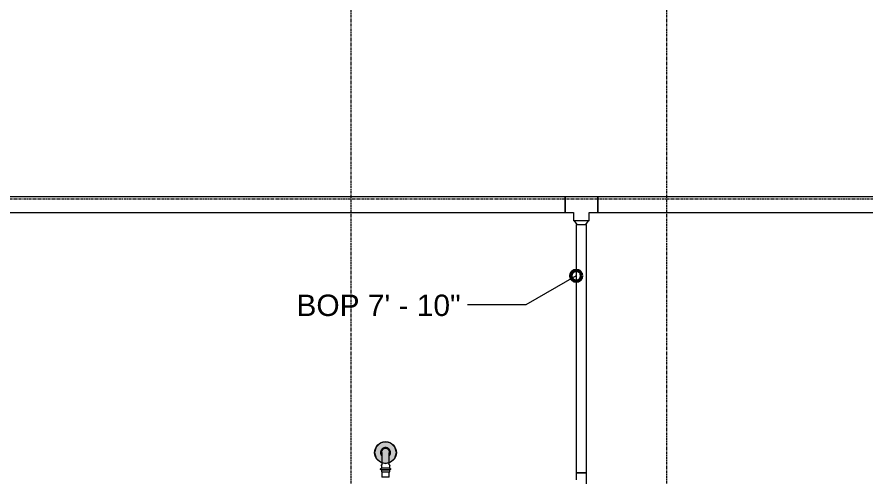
# Model space of a CAD drawing. Header units: inches. Extents: x -3679 to 241, y -496 to 1784.
# Drawn here: x -2072.4 to -1916.3, y 221.9 to 306.5 of the extents above; entities that cross this region are included whole.
import ezdxf

# ---------------------------------------------------------------- set-up
doc = ezdxf.new("R2010")
doc.units = ezdxf.units.IN
doc.header["$MEASUREMENT"] = 0
doc.linetypes.add('Grid Line', pattern=[0.875, 0.5, -0.125, 0.125, -0.125])
for name, color, linetype, lineweight in [('A-ANNO-NOTE', 250, 'Continuous', 9), ('G-ANNO-DIMS', 251, 'Continuous', 9), ('P-PIPE', 1, 'Continuous', 9), ('P-PIPE-CNTR', 1, 'Continuous', 9), ('S-GRID', 8, 'Continuous', 9)]:
    doc.layers.add(name, color=color, linetype=linetype, lineweight=lineweight)
doc.styles.add('Arial', font='arial.ttf', dxfattribs={"height": 3.934132})

# ---------------------------------------------------------------- blocks, each defined once
blk = doc.blocks.new('Victaulic-VicPress316-Elbow 90-45deg Style P568_P571 - Standard-V2-SECOND LEVEL')
at = {"layer": 'P-PIPE'}
for p, q in [((-3203.7, 731.1), (-3203.7, 730.2)), ((-3202.39, 730.21), (-3202.39, 731.1)), ((-3203.81, 730.05), (-3203.81, 729.6)), ((-3203.05, 729.6), (-3203.81, 729.6)), ((-3203.81, 729.31), (-3203.81, 728.97)), ((-3203.05, 729.31), (-3203.81, 729.31)), ((-3203.81, 728.97), (-3203.05, 728.97)), ((-3202.28, 729.6), (-3203.05, 729.6)), ((-3202.28, 729.31), (-3203.05, 729.31)), ((-3203.05, 728.97), (-3202.28, 728.97)), ((-3202.28, 729.6), (-3202.28, 730.05)), ((-3202.28, 728.97), (-3202.28, 729.31))]:
    blk.add_line(p, q, dxfattribs=at)
at = {"layer": 'P-PIPE', "flags": 128}
for points in [[(-3203.05, 733.4), (-3203.08, 733.4), (-3203.12, 733.4), (-3203.16, 733.4), (-3203.19, 733.39), (-3203.23, 733.38), (-3203.26, 733.38), (-3203.3, 733.37), (-3203.33, 733.36), (-3203.37, 733.34), (-3203.4, 733.33), (-3203.43, 733.32), (-3203.47, 733.3), (-3203.5, 733.28), (-3203.53, 733.26), (-3203.56, 733.24), (-3203.59, 733.22), (-3203.62, 733.2), (-3203.65, 733.18), (-3203.67, 733.15), (-3203.7, 733.13), (-3203.73, 733.1), (-3203.75, 733.07), (-3203.77, 733.04), (-3203.79, 733.01), (-3203.81, 732.98), (-3203.83, 732.95), (-3203.85, 732.92), (-3203.87, 732.89), (-3203.88, 732.85), (-3203.9, 732.82), (-3203.91, 732.79), (-3203.92, 732.75), (-3203.93, 732.72), (-3203.94, 732.68), (-3203.94, 732.65), (-3203.95, 732.61), (-3203.95, 732.57), (-3203.96, 732.54), (-3203.96, 732.5), (-3203.96, 732.46), (-3203.96, 732.43), (-3203.95, 732.39), (-3203.95, 732.35), (-3203.94, 732.32), (-3203.93, 732.28), (-3203.93, 732.25), (-3203.91, 732.21), (-3203.9, 732.18), (-3203.89, 732.14), (-3203.88, 732.11), (-3203.86, 732.08), (-3203.84, 732.05), (-3203.82, 732.01), (-3203.8, 731.98), (-3203.78, 731.95), (-3203.76, 731.92), (-3203.74, 731.9), (-3203.71, 731.87)], [(-3202.39, 731.86), (-3202.37, 731.88), (-3202.34, 731.91), (-3202.32, 731.94), (-3202.3, 731.97), (-3202.28, 732), (-3202.26, 732.03), (-3202.24, 732.06), (-3202.23, 732.09), (-3202.21, 732.13), (-3202.2, 732.16), (-3202.18, 732.19), (-3202.17, 732.23), (-3202.16, 732.26), (-3202.15, 732.3), (-3202.15, 732.33), (-3202.14, 732.37), (-3202.14, 732.41), (-3202.14, 732.44), (-3202.13, 732.48), (-3202.13, 732.52), (-3202.14, 732.55), (-3202.14, 732.59), (-3202.14, 732.63), (-3202.15, 732.66), (-3202.16, 732.7), (-3202.17, 732.73), (-3202.18, 732.77), (-3202.19, 732.8), (-3202.2, 732.84), (-3202.22, 732.87), (-3202.23, 732.9), (-3202.25, 732.93), (-3202.27, 732.97), (-3202.29, 733), (-3202.31, 733.03), (-3202.33, 733.06), (-3202.35, 733.08), (-3202.38, 733.11), (-3202.4, 733.14), (-3202.43, 733.16), (-3202.46, 733.19), (-3202.49, 733.21), (-3202.51, 733.23), (-3202.55, 733.25), (-3202.58, 733.27), (-3202.61, 733.29), (-3202.64, 733.31), (-3202.67, 733.32), (-3202.71, 733.34), (-3202.74, 733.35), (-3202.78, 733.36), (-3202.81, 733.37), (-3202.85, 733.38), (-3202.88, 733.39), (-3202.92, 733.39), (-3202.95, 733.4), (-3202.99, 733.4), (-3203.03, 733.4), (-3203.05, 733.4)], [(-3203.05, 733.26), (-3203.08, 733.26), (-3203.11, 733.25), (-3203.14, 733.25), (-3203.17, 733.25), (-3203.2, 733.24), (-3203.23, 733.23), (-3203.26, 733.23), (-3203.29, 733.22), (-3203.32, 733.21), (-3203.34, 733.2), (-3203.37, 733.18), (-3203.4, 733.17), (-3203.43, 733.16), (-3203.45, 733.14), (-3203.48, 733.12), (-3203.5, 733.1), (-3203.53, 733.09), (-3203.55, 733.07), (-3203.57, 733.05), (-3203.6, 733.02), (-3203.62, 733), (-3203.64, 732.98), (-3203.66, 732.95), (-3203.67, 732.93), (-3203.69, 732.9), (-3203.71, 732.88), (-3203.72, 732.85), (-3203.74, 732.82), (-3203.75, 732.8), (-3203.76, 732.77), (-3203.77, 732.74), (-3203.78, 732.71), (-3203.79, 732.68), (-3203.8, 732.65), (-3203.8, 732.62), (-3203.81, 732.59), (-3203.81, 732.56), (-3203.81, 732.53), (-3203.81, 732.5), (-3203.81, 732.47), (-3203.81, 732.44), (-3203.81, 732.41), (-3203.8, 732.38), (-3203.8, 732.35), (-3203.79, 732.32), (-3203.78, 732.29), (-3203.78, 732.26), (-3203.77, 732.23), (-3203.76, 732.2), (-3203.74, 732.17), (-3203.73, 732.14), (-3203.72, 732.12), (-3203.7, 732.1)], [(-3203.7, 732.49), (-3203.7, 732.49), (-3203.7, 732.49), (-3203.7, 732.48), (-3203.7, 732.47), (-3203.7, 732.46), (-3203.7, 732.45), (-3203.7, 732.44), (-3203.7, 732.42), (-3203.7, 732.4), (-3203.7, 732.38), (-3203.7, 732.36), (-3203.7, 732.33), (-3203.7, 732.31), (-3203.7, 732.28), (-3203.7, 732.25), (-3203.7, 732.21), (-3203.7, 732.18), (-3203.7, 732.14), (-3203.7, 732.11), (-3203.7, 732.07), (-3203.7, 732.03), (-3203.7, 731.98), (-3203.7, 731.94), (-3203.7, 731.9), (-3203.7, 731.85), (-3203.7, 731.8), (-3203.7, 731.75), (-3203.7, 731.7), (-3203.7, 731.65), (-3203.7, 731.6), (-3203.7, 731.55), (-3203.7, 731.5), (-3203.7, 731.44), (-3203.7, 731.39), (-3203.7, 731.33), (-3203.7, 731.28), (-3203.7, 731.22), (-3203.7, 731.17), (-3203.7, 731.11), (-3203.7, 731.1)], [(-3202.39, 732.1), (-3202.37, 732.13), (-3202.36, 732.16), (-3202.34, 732.18), (-3202.33, 732.21), (-3202.32, 732.24), (-3202.31, 732.27), (-3202.3, 732.3), (-3202.3, 732.33), (-3202.29, 732.36), (-3202.29, 732.39), (-3202.28, 732.42), (-3202.28, 732.45), (-3202.28, 732.48), (-3202.28, 732.51), (-3202.28, 732.54), (-3202.28, 732.57), (-3202.29, 732.6), (-3202.29, 732.63), (-3202.3, 732.66), (-3202.31, 732.69), (-3202.32, 732.72), (-3202.33, 732.75), (-3202.34, 732.78), (-3202.35, 732.81), (-3202.36, 732.84), (-3202.38, 732.86), (-3202.39, 732.89), (-3202.41, 732.92), (-3202.43, 732.94), (-3202.44, 732.97), (-3202.46, 732.99), (-3202.48, 733.01), (-3202.51, 733.03), (-3202.53, 733.06), (-3202.55, 733.08), (-3202.58, 733.09), (-3202.6, 733.11), (-3202.62, 733.13), (-3202.65, 733.15), (-3202.68, 733.16), (-3202.7, 733.18), (-3202.73, 733.19), (-3202.76, 733.2), (-3202.79, 733.21), (-3202.82, 733.22), (-3202.85, 733.23), (-3202.88, 733.24), (-3202.91, 733.24), (-3202.94, 733.25), (-3202.97, 733.25), (-3203, 733.26), (-3203.03, 733.26), (-3203.05, 733.26)], [(-3202.39, 731.1), (-3202.39, 731.15), (-3202.39, 731.21), (-3202.39, 731.26), (-3202.39, 731.32), (-3202.39, 731.37), (-3202.39, 731.43), (-3202.39, 731.48), (-3202.39, 731.54), (-3202.39, 731.59), (-3202.39, 731.64), (-3202.39, 731.69), (-3202.39, 731.74), (-3202.39, 731.79), (-3202.39, 731.84), (-3202.39, 731.88), (-3202.39, 731.93), (-3202.39, 731.97), (-3202.39, 732.02), (-3202.39, 732.06), (-3202.39, 732.1), (-3202.39, 732.13), (-3202.39, 732.17), (-3202.39, 732.21), (-3202.39, 732.24), (-3202.39, 732.27), (-3202.39, 732.3), (-3202.39, 732.33), (-3202.39, 732.35), (-3202.39, 732.37), (-3202.39, 732.4), (-3202.39, 732.41), (-3202.39, 732.43), (-3202.39, 732.45), (-3202.39, 732.46), (-3202.39, 732.47), (-3202.39, 732.48), (-3202.39, 732.48), (-3202.39, 732.49), (-3202.39, 732.49), (-3202.39, 732.49)], [(-3203.81, 730.05), (-3203.81, 730.06), (-3203.81, 730.07), (-3203.81, 730.08), (-3203.81, 730.09), (-3203.81, 730.11), (-3203.8, 730.12), (-3203.8, 730.13), (-3203.8, 730.14), (-3203.8, 730.15), (-3203.79, 730.16), (-3203.79, 730.17), (-3203.78, 730.18), (-3203.78, 730.19), (-3203.77, 730.2), (-3203.76, 730.2), (-3203.76, 730.21), (-3203.75, 730.22), (-3203.74, 730.23), (-3203.74, 730.24), (-3203.73, 730.25), (-3203.72, 730.25), (-3203.71, 730.26), (-3203.71, 730.27), (-3203.7, 730.27)], [(-3202.39, 730.27), (-3202.38, 730.26), (-3202.37, 730.26), (-3202.36, 730.25), (-3202.36, 730.24), (-3202.35, 730.23), (-3202.34, 730.22), (-3202.33, 730.22), (-3202.33, 730.21), (-3202.32, 730.2), (-3202.32, 730.19), (-3202.31, 730.18), (-3202.31, 730.17), (-3202.3, 730.16), (-3202.3, 730.15), (-3202.29, 730.14), (-3202.29, 730.13), (-3202.29, 730.12), (-3202.29, 730.11), (-3202.28, 730.1), (-3202.28, 730.09), (-3202.28, 730.07), (-3202.28, 730.06), (-3202.28, 730.05), (-3202.28, 730.05)], [(-3203.81, 729.31), (-3203.82, 729.31), (-3203.82, 729.31), (-3203.83, 729.31), (-3203.84, 729.31), (-3203.84, 729.31), (-3203.85, 729.31), (-3203.85, 729.31), (-3203.86, 729.32), (-3203.86, 729.32), (-3203.87, 729.32), (-3203.87, 729.32), (-3203.88, 729.32), (-3203.88, 729.33), (-3203.89, 729.33), (-3203.89, 729.33), (-3203.9, 729.34), (-3203.9, 729.34), (-3203.91, 729.34), (-3203.91, 729.35), (-3203.92, 729.35), (-3203.92, 729.36), (-3203.92, 729.36), (-3203.93, 729.37), (-3203.93, 729.37), (-3203.93, 729.38), (-3203.94, 729.38), (-3203.94, 729.39), (-3203.94, 729.39), (-3203.95, 729.4), (-3203.95, 729.4), (-3203.95, 729.41), (-3203.95, 729.41), (-3203.95, 729.42), (-3203.95, 729.42), (-3203.96, 729.43), (-3203.96, 729.44), (-3203.96, 729.44), (-3203.96, 729.45), (-3203.96, 729.45), (-3203.96, 729.46), (-3203.96, 729.46), (-3203.96, 729.47), (-3203.96, 729.48), (-3203.96, 729.48), (-3203.95, 729.49), (-3203.95, 729.49), (-3203.95, 729.5), (-3203.95, 729.5), (-3203.95, 729.51), (-3203.94, 729.51), (-3203.94, 729.52), (-3203.94, 729.52), (-3203.94, 729.53), (-3203.93, 729.53), (-3203.93, 729.54), (-3203.93, 729.54), (-3203.92, 729.55), (-3203.92, 729.55), (-3203.92, 729.56), (-3203.91, 729.56), (-3203.91, 729.57), (-3203.9, 729.57), (-3203.9, 729.57), (-3203.89, 729.58), (-3203.89, 729.58), (-3203.88, 729.58), (-3203.88, 729.58), (-3203.87, 729.59), (-3203.87, 729.59), (-3203.86, 729.59), (-3203.86, 729.59), (-3203.85, 729.59), (-3203.84, 729.6), (-3203.84, 729.6), (-3203.83, 729.6), (-3203.83, 729.6), (-3203.82, 729.6), (-3203.82, 729.6), (-3203.81, 729.6)], [(-3203.05, 729.6), (-3203.08, 729.6), (-3203.11, 729.6), (-3203.14, 729.6), (-3203.17, 729.6), (-3203.2, 729.6), (-3203.23, 729.6), (-3203.26, 729.6), (-3203.29, 729.6), (-3203.32, 729.6), (-3203.34, 729.6), (-3203.37, 729.6), (-3203.4, 729.6), (-3203.43, 729.6), (-3203.45, 729.6), (-3203.48, 729.6), (-3203.5, 729.6), (-3203.53, 729.6), (-3203.55, 729.6), (-3203.57, 729.6), (-3203.6, 729.6), (-3203.62, 729.6), (-3203.64, 729.6), (-3203.66, 729.6), (-3203.67, 729.6), (-3203.69, 729.6), (-3203.71, 729.6), (-3203.72, 729.6), (-3203.74, 729.6), (-3203.75, 729.6), (-3203.76, 729.6), (-3203.77, 729.6), (-3203.78, 729.6), (-3203.79, 729.6), (-3203.8, 729.6), (-3203.8, 729.6), (-3203.81, 729.6), (-3203.81, 729.6), (-3203.81, 729.6), (-3203.81, 729.6), (-3203.81, 729.6)], [(-3203.81, 729.6), (-3203.81, 729.6), (-3203.81, 729.6), (-3203.81, 729.6), (-3203.8, 729.6), (-3203.8, 729.6), (-3203.79, 729.6), (-3203.78, 729.6), (-3203.77, 729.6)], [(-3203.77, 729.31), (-3203.78, 729.31), (-3203.79, 729.31), (-3203.8, 729.31), (-3203.8, 729.31), (-3203.81, 729.31), (-3203.81, 729.31), (-3203.81, 729.31), (-3203.81, 729.31), (-3203.81, 729.31)], [(-3203.81, 729.31), (-3203.81, 729.31), (-3203.81, 729.31), (-3203.81, 729.31), (-3203.8, 729.31), (-3203.8, 729.31), (-3203.79, 729.31), (-3203.78, 729.31), (-3203.77, 729.31), (-3203.76, 729.31), (-3203.75, 729.31), (-3203.74, 729.31), (-3203.73, 729.31), (-3203.71, 729.31), (-3203.7, 729.31), (-3203.68, 729.31), (-3203.66, 729.31), (-3203.64, 729.31), (-3203.62, 729.31), (-3203.6, 729.31), (-3203.58, 729.31), (-3203.56, 729.31), (-3203.53, 729.31), (-3203.51, 729.31), (-3203.49, 729.31), (-3203.46, 729.31), (-3203.43, 729.31), (-3203.41, 729.31), (-3203.38, 729.31), (-3203.35, 729.31), (-3203.32, 729.31), (-3203.29, 729.31), (-3203.27, 729.31), (-3203.24, 729.31), (-3203.21, 729.31), (-3203.18, 729.31), (-3203.15, 729.31), (-3203.12, 729.31), (-3203.08, 729.31), (-3203.05, 729.31), (-3203.05, 729.31)], [(-3202.28, 729.6), (-3202.28, 729.6), (-3202.28, 729.6), (-3202.29, 729.6), (-3202.29, 729.6), (-3202.29, 729.6), (-3202.3, 729.6), (-3202.31, 729.6), (-3202.32, 729.6), (-3202.33, 729.6), (-3202.34, 729.6), (-3202.35, 729.6), (-3202.37, 729.6), (-3202.38, 729.6), (-3202.4, 729.6), (-3202.41, 729.6), (-3202.43, 729.6), (-3202.45, 729.6), (-3202.47, 729.6), (-3202.49, 729.6), (-3202.51, 729.6), (-3202.53, 729.6), (-3202.56, 729.6), (-3202.58, 729.6), (-3202.61, 729.6), (-3202.63, 729.6), (-3202.66, 729.6), (-3202.68, 729.6), (-3202.71, 729.6), (-3202.74, 729.6), (-3202.77, 729.6), (-3202.8, 729.6), (-3202.83, 729.6), (-3202.86, 729.6), (-3202.89, 729.6), (-3202.92, 729.6), (-3202.95, 729.6), (-3202.98, 729.6), (-3203.01, 729.6), (-3203.04, 729.6), (-3203.05, 729.6)], [(-3203.05, 729.31), (-3203.02, 729.31), (-3202.98, 729.31), (-3202.95, 729.31), (-3202.92, 729.31), (-3202.89, 729.31), (-3202.86, 729.31), (-3202.83, 729.31), (-3202.8, 729.31), (-3202.78, 729.31), (-3202.75, 729.31), (-3202.72, 729.31), (-3202.69, 729.31), (-3202.67, 729.31), (-3202.64, 729.31), (-3202.61, 729.31), (-3202.59, 729.31), (-3202.56, 729.31), (-3202.54, 729.31), (-3202.52, 729.31), (-3202.5, 729.31), (-3202.48, 729.31), (-3202.46, 729.31), (-3202.44, 729.31), (-3202.42, 729.31), (-3202.4, 729.31), (-3202.39, 729.31), (-3202.37, 729.31), (-3202.36, 729.31), (-3202.34, 729.31), (-3202.33, 729.31), (-3202.32, 729.31), (-3202.31, 729.31), (-3202.3, 729.31), (-3202.3, 729.31), (-3202.29, 729.31), (-3202.29, 729.31), (-3202.28, 729.31), (-3202.28, 729.31), (-3202.28, 729.31), (-3202.28, 729.31)], [(-3202.32, 729.6), (-3202.31, 729.6), (-3202.3, 729.6), (-3202.3, 729.6), (-3202.29, 729.6), (-3202.29, 729.6), (-3202.28, 729.6), (-3202.28, 729.6), (-3202.28, 729.6), (-3202.28, 729.6)], [(-3202.28, 729.31), (-3202.28, 729.31), (-3202.28, 729.31), (-3202.29, 729.31), (-3202.29, 729.31), (-3202.29, 729.31), (-3202.3, 729.31), (-3202.31, 729.31), (-3202.32, 729.31)], [(-3202.28, 729.6), (-3202.27, 729.6), (-3202.27, 729.6), (-3202.26, 729.6), (-3202.26, 729.6), (-3202.25, 729.6), (-3202.24, 729.6), (-3202.24, 729.59), (-3202.23, 729.59), (-3202.23, 729.59), (-3202.22, 729.59), (-3202.22, 729.59), (-3202.21, 729.58), (-3202.21, 729.58), (-3202.2, 729.58), (-3202.2, 729.57), (-3202.19, 729.57), (-3202.19, 729.57), (-3202.18, 729.56), (-3202.18, 729.56), (-3202.18, 729.56), (-3202.17, 729.55), (-3202.17, 729.55), (-3202.16, 729.54), (-3202.16, 729.54), (-3202.16, 729.53), (-3202.15, 729.53), (-3202.15, 729.52), (-3202.15, 729.52), (-3202.15, 729.51), (-3202.14, 729.51), (-3202.14, 729.5), (-3202.14, 729.5), (-3202.14, 729.49), (-3202.14, 729.48), (-3202.14, 729.48), (-3202.14, 729.47), (-3202.13, 729.47), (-3202.13, 729.46), (-3202.13, 729.46), (-3202.13, 729.45), (-3202.13, 729.44), (-3202.13, 729.44), (-3202.14, 729.43), (-3202.14, 729.43), (-3202.14, 729.42), (-3202.14, 729.42), (-3202.14, 729.41), (-3202.14, 729.4), (-3202.14, 729.4), (-3202.15, 729.39), (-3202.15, 729.39), (-3202.15, 729.38), (-3202.16, 729.38), (-3202.16, 729.37), (-3202.16, 729.37), (-3202.17, 729.36), (-3202.17, 729.36), (-3202.17, 729.35), (-3202.18, 729.35), (-3202.18, 729.35), (-3202.19, 729.34), (-3202.19, 729.34), (-3202.19, 729.34), (-3202.2, 729.33), (-3202.2, 729.33), (-3202.21, 729.33), (-3202.21, 729.32), (-3202.22, 729.32), (-3202.23, 729.32), (-3202.23, 729.32), (-3202.24, 729.32), (-3202.24, 729.31), (-3202.25, 729.31), (-3202.25, 729.31), (-3202.26, 729.31), (-3202.26, 729.31), (-3202.27, 729.31), (-3202.28, 729.31), (-3202.28, 729.31)]]:
    blk.add_lwpolyline(points, dxfattribs=at)

msp = doc.modelspace()

# ---------------------------------------------------------------- hatches: boundary and pattern name
at = {"layer": 'A-ANNO-NOTE'}
h = msp.add_hatch(color=256, dxfattribs=at)
edge = h.paths.add_edge_path(flags=0)
edge.add_arc((-2004.63, 226.36), 2, 0, 360)
msp.add_hatch(color=256, dxfattribs=at).paths.add_polyline_path([(-2004.63, 224.36), (-2003.63, 224.63), (-2002.89, 225.36), (-2002.63, 226.36), (-2002.89, 227.36), (-2003.63, 228.1), (-2004.63, 228.36), (-2005.63, 228.1), (-2006.36, 227.36), (-2006.63, 226.36), (-2006.36, 225.36), (-2005.63, 224.63), (-2005.04, 224.48)], flags=0)

# ---------------------------------------------------------------- linework, layer by layer
for p, q in [((-2005.63, 228.1), (-2006.36, 227.36)), ((-2004.63, 228.36), (-2005.63, 228.1)), ((-2003.63, 228.1), (-2004.63, 228.36)), ((-2002.89, 227.36), (-2003.63, 228.1)), ((-2006.36, 227.36), (-2006.63, 226.36)), ((-2006.63, 226.36), (-2006.36, 225.36)), ((-2002.63, 226.36), (-2002.89, 227.36)), ((-2002.89, 225.36), (-2002.63, 226.36)), ((-2006.36, 225.36), (-2005.63, 224.63)), ((-2003.63, 224.63), (-2002.89, 225.36)), ((-2005.63, 224.63), (-2005.04, 224.48)), ((-2005.04, 224.48), (-2004.63, 224.36)), ((-2004.63, 224.36), (-2003.63, 224.63))]:
    msp.add_line(p, q, dxfattribs=at)
msp.add_circle((-2004.63, 226.36), 2, dxfattribs=at)
at = {"layer": 'G-ANNO-DIMS'}
for p, q in [((-1969.58, 258.89), (-1978.81, 253.56)), ((-1978.81, 253.56), (-1989.54, 253.56))]:
    msp.add_line(p, q, dxfattribs=at)
at = {"layer": 'G-ANNO-DIMS', "lineweight": 50}
msp.add_circle((-1969.58, 258.89), 1, dxfattribs=at)
at = {"layer": 'P-PIPE'}
for p, q in [((-1971.62, 273.44), (-2286.63, 273.44)), ((-1965.63, 273.44), (-1971.62, 273.44)), ((-1971.62, 273.44), (-1971.62, 271.28)), ((-1971.62, 273.25), (-1971.62, 273.39)), ((-1971.62, 273.02), (-1971.62, 273.24)), ((-1850.62, 273.44), (-1965.63, 273.44)), ((-1965.63, 271.28), (-1965.63, 273.44)), ((-1965.63, 273.39), (-1965.63, 273.25)), ((-1965.63, 273.24), (-1965.63, 273.02)), ((-1971.62, 272.72), (-1971.62, 273.02)), ((-1971.62, 272.37), (-1971.62, 272.72)), ((-1971.62, 271.63), (-1971.62, 272.37)), ((-1971.62, 271.28), (-1971.62, 271.63)), ((-1965.63, 273.02), (-1965.63, 272.72)), ((-1965.63, 272.72), (-1965.63, 272.37)), ((-1965.63, 272.37), (-1965.63, 271.63)), ((-1965.63, 271.63), (-1965.63, 271.28)), ((-2286.63, 270.56), (-1971.62, 270.56)), ((-1971.62, 270.98), (-1971.62, 271.28)), ((-1971.62, 271.28), (-1971.62, 270.56)), ((-1971.62, 270.76), (-1971.62, 270.98)), ((-1971.62, 270.61), (-1971.62, 270.75)), ((-1971.62, 270.56), (-1970.06, 270.56)), ((-1970.06, 270.56), (-1970.06, 269.01)), ((-1967.19, 270.56), (-1965.63, 270.56)), ((-1967.19, 269.01), (-1967.19, 270.56)), ((-1965.63, 271.28), (-1965.63, 270.98)), ((-1965.63, 270.56), (-1965.63, 271.28)), ((-1965.63, 270.98), (-1965.63, 270.76)), ((-1965.63, 270.75), (-1965.63, 270.61)), ((-1965.63, 270.56), (-1850.62, 270.56)), ((-1967.19, 269.01), (-1970.06, 269.01)), ((-1969.94, 269.01), (-1969.44, 268.35)), ((-1967.81, 268.35), (-1967.31, 269.01)), ((-1969.58, 268.35), (-1969.58, 222.61)), ((-1969.58, 268.35), (-1967.68, 268.35)), ((-1967.68, 222.61), (-1967.68, 268.35)), ((-2005.28, 222.84), (-2005.28, 221.86)), ((-2003.97, 221.86), (-2005.28, 221.86)), ((-2003.97, 221.86), (-2003.97, 222.84)), ((-1969.58, 222.61), (-1969.58, 221.32)), ((-1969.58, 222.61), (-1967.67, 222.61)), ((-1969.3, 222.61), (-1969.45, 222.61)), ((-1969.1, 222.61), (-1969.3, 222.61)), ((-1968.87, 222.61), (-1969.1, 222.61)), ((-1968.38, 222.61), (-1968.87, 222.61)), ((-1968.15, 222.61), (-1968.38, 222.61)), ((-1967.95, 222.61), (-1968.15, 222.61)), ((-1967.8, 222.61), (-1967.95, 222.61)), ((-1967.67, 218.12), (-1967.67, 222.61))]:
    msp.add_line(p, q, dxfattribs=at)
at = {"layer": 'P-PIPE-CNTR'}
for p, q in [((-2005.63, 226.36), (-2005.36, 226.36)), ((-2004.63, 227.1), (-2004.63, 227.36)), ((-2003.89, 226.36), (-2003.63, 226.36))]:
    msp.add_line(p, q, dxfattribs=at)
at = {"layer": 'S-GRID', "linetype": 'Grid Line'}
for p, q in [((-2011, 1771.74), (-2011, -484.26)), ((-1953, 1771.74), (-1953, -484.26)), ((228, 273), (-3666.39, 273))]:
    msp.add_line(p, q, dxfattribs=at)

# ---------------------------------------------------------------- block references
at = {"layer": 'P-PIPE'}
msp.add_blockref('Victaulic-VicPress316-Elbow 90-45deg Style P568_P571 - Standard-V2-SECOND LEVEL', (1198.42, -506.13), dxfattribs=at)

# ---------------------------------------------------------------- texts
at = {"layer": 'G-ANNO-DIMS', "insert": (-2021, 255.43), "char_height": 3.9341, "width": 35.952, "attachment_point": 1, "line_spacing_factor": 0.938532, "style": 'Arial'}
msp.add_mtext('BOP 7\' - 10"', dxfattribs=at)

doc.saveas('drawing.dxf')
